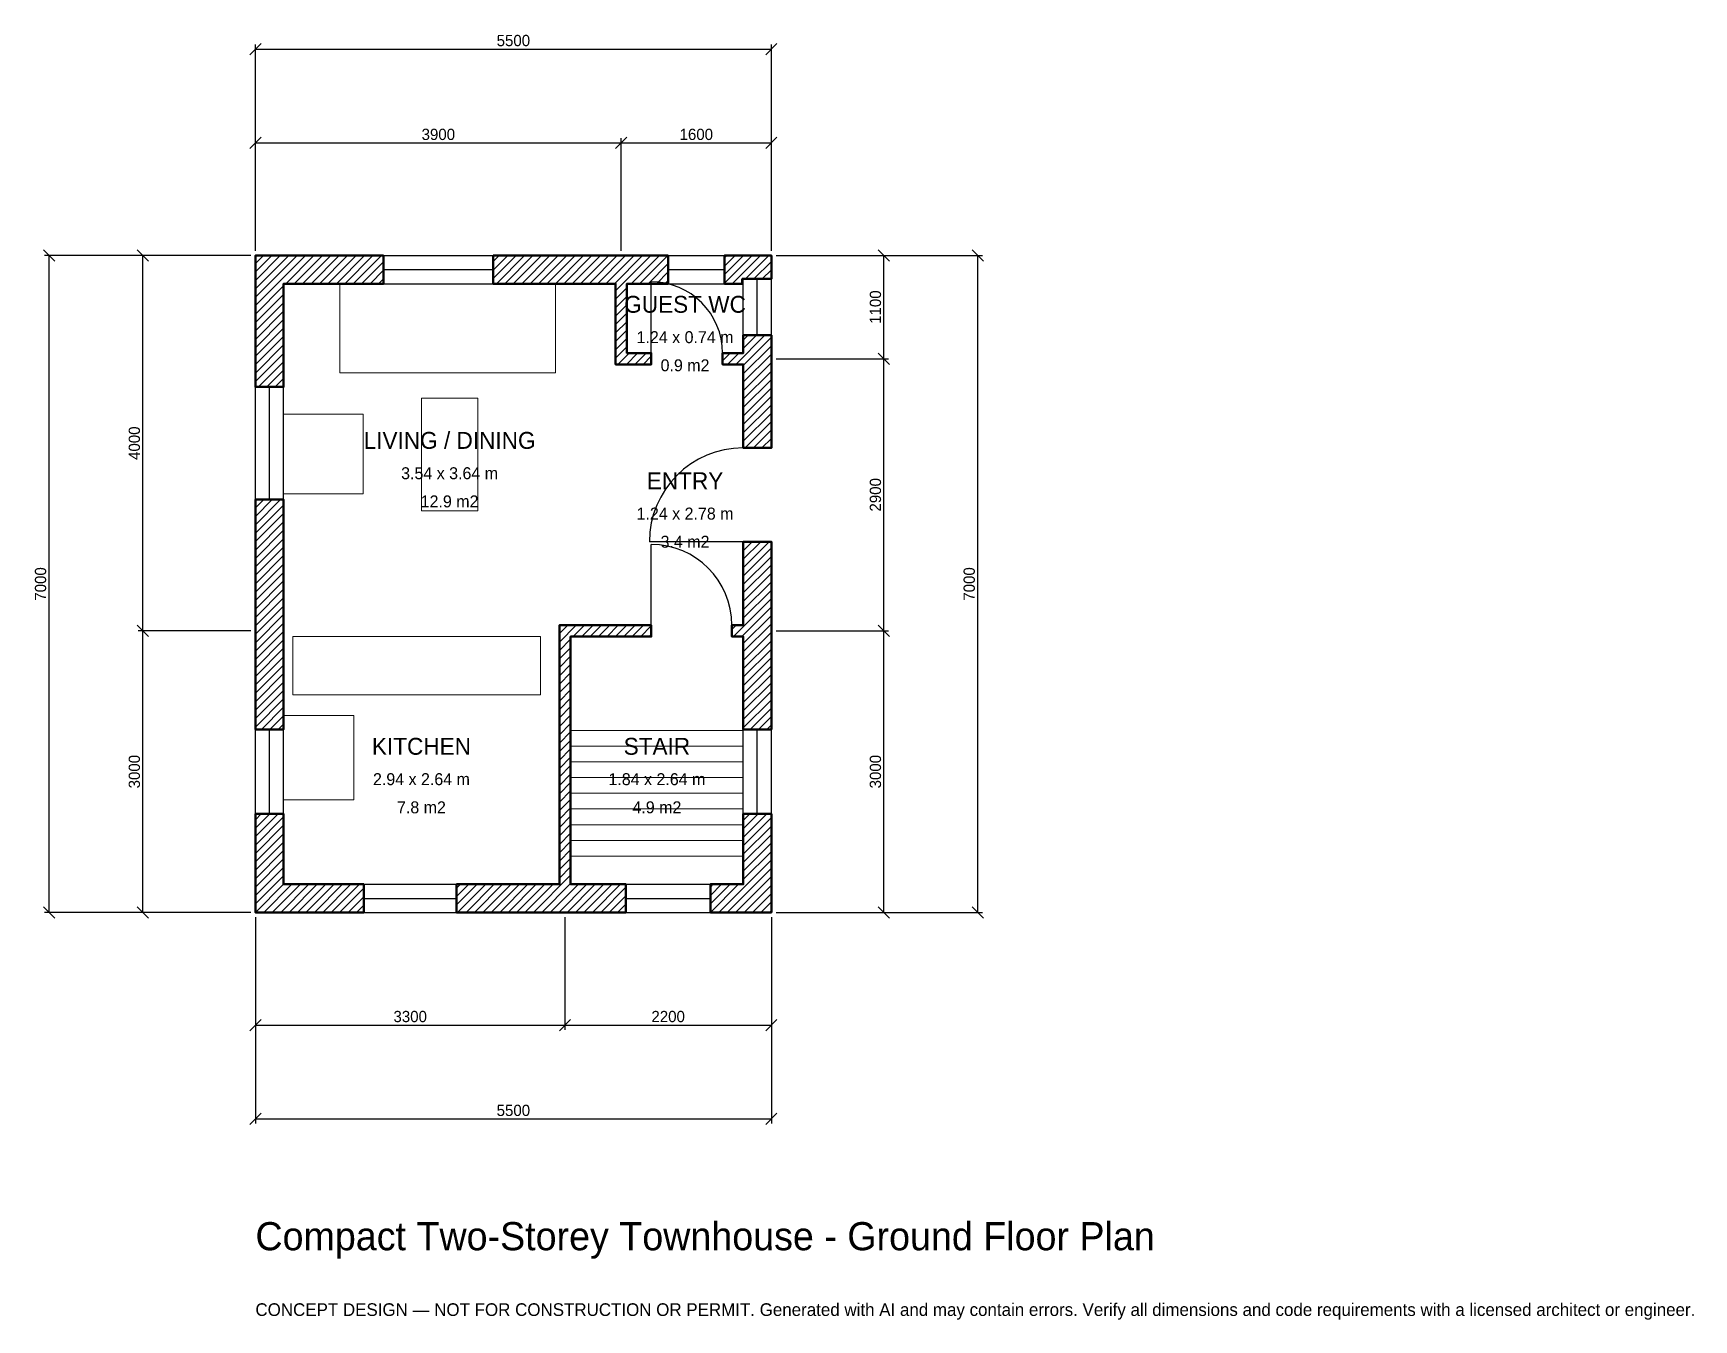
# Model space of a CAD drawing. Header units: millimetres. Extents: x -2369 to 15333, y -4341 to 9369.
import ezdxf
from ezdxf.enums import TextEntityAlignment as Align

# ---------------------------------------------------------------- set-up
doc = ezdxf.new("R2010")
doc.units = ezdxf.units.MM
for name, color, linetype, lineweight in [('A-ANNO-DIMS', 1, 'Continuous', 13), ('A-ANNO-TEXT', 7, 'Continuous', 18), ('A-AREA-IDEN', 7, 'Continuous', 18), ('A-DOOR', 2, 'Continuous', 25), ('A-FLOR-FIXT', 9, 'Continuous', 13), ('A-FLOR-STRS', 3, 'Continuous', 18), ('A-FURN', 9, 'Continuous', 13), ('A-GLAZ', 4, 'Continuous', 25), ('A-WALL', 7, 'Continuous', 50), ('A-WALL-PATT', 8, 'Continuous', 13)]:
    doc.layers.add(name, color=color, linetype=linetype, lineweight=lineweight)
doc.dimstyles.new('PLAN', dxfattribs={"dimtxt": 120, "dimasz": 80, "dimexe": 50, "dimexo": 50, "dimgap": 30, "dimtad": 1, "dimdec": 0, "dimtsz": 60, "dimcen": 2.5, "dimclrd": 1, "dimclre": 1, "dimazin": 3, "dimtfac": 1, "dimtmove": 0, "dimatfit": 3})

msp = doc.modelspace()

# ---------------------------------------------------------------- hatches: boundary and pattern name
at = {"layer": 'A-WALL-PATT'}
h = msp.add_hatch(dxfattribs=at)
h.set_pattern_fill('ANSI31', color=8, scale=20)
h.paths.add_polyline_path([(3240, -0.001), (3240, 0), (3150, 0), (2145, 0), (2145, 300), (3150, 300), (3240, 300), (3240, 2940), (3240, 3060), (3360, 3060), (3840, 3060), (3960, 3060), (4220, 3060), (4220, 2940), (3960, 2940), (3840, 2940), (3360, 2940), (3360, 300), (3450, 300), (3950, 300), (3950, 0), (3450, 0), (3360, 0), (3360, -0.001), (3240, -0.001)])
h.paths.add_polyline_path([(300, 0), (300, -0.001), (0, -0.001), (0, 0), (-0.001, 0), (-0.001, 0), (-0.001, 300), (0, 300), (0, 1050), (300, 1050), (300, 300), (1155, 300), (1155, 0), (300, 0)])
h.paths.add_polyline_path([(0, 2850), (0, 3150), (0, 4400), (300, 4400), (300, 3150), (300, 2850), (300, 1950), (0, 1950), (0, 2850)])
h.paths.add_polyline_path([(0, 6700), (-0.001, 6700), (-0.001, 7000), (0, 7000), (0, 7000.001), (300, 7000.001), (300, 7000), (1365, 7000), (1365, 6700), (300, 6700), (300, 5600), (0, 5600), (0, 6700)])
h.paths.add_polyline_path([(3750, 7000), (3840, 7000), (3840, 7000.001), (3960, 7000.001), (3960, 7000), (4050, 7000), (4400, 7000), (4400, 6700), (4050, 6700), (3960, 6700), (3960, 5960), (4220, 5960), (4220, 5840), (3960, 5840), (3840, 5840), (3840, 5960), (3840, 6700), (3750, 6700), (2535, 6700), (2535, 7000), (3750, 7000)])
h.paths.add_polyline_path([(5200, 7000), (5200, 7000.001), (5500, 7000.001), (5500, 7000), (5500.001, 7000), (5500.001, 6750), (5190, 6750), (5190, 6700), (5000, 6700), (5000, 7000), (5200, 7000)])
h.paths.add_polyline_path([(5500, 6050), (5500, 5960), (5500.001, 5960), (5500.001, 5840), (5500, 5840), (5500, 5750), (5500, 4950), (5200, 4950), (5200, 5750), (5200, 5840), (4980, 5840), (4980, 5960), (5200, 5960), (5200, 6050), (5200, 6150), (5500, 6150), (5500, 6050)])
h.paths.add_polyline_path([(5500, 3150), (5500, 3060), (5500.001, 3060), (5500.001, 2940), (5500, 2940), (5500, 2850), (5500, 1950), (5200, 1950), (5200, 2850), (5200, 2940), (5080, 2940), (5080, 3060), (5200, 3060), (5200, 3150), (5200, 3950), (5500, 3950), (5500, 3150)])
h.paths.add_polyline_path([(5500, 300), (5500.001, 300), (5500.001, 0), (5500.001, 0), (5500, 0), (5500, -0.001), (5200, -0.001), (5200, 0), (4850, 0), (4850, 300), (5200, 300), (5200, 1050), (5500, 1050), (5500, 300)])

# ---------------------------------------------------------------- linework, layer by layer
at = {"layer": 'A-DOOR'}
for p, q in [((4220, 5960), (4220, 6720)), ((5200, 3950), (4200, 3950)), ((4220, 3060), (4220, 3920))]:
    msp.add_line(p, q, dxfattribs=at)
for centre, radius, start, end in [((4220, 5960), 760, 0, 90), ((5200, 3950), 1000, 90, 180), ((4220, 3060), 860, 0, 90)]:
    msp.add_arc(centre, radius, start, end, dxfattribs=at)
at = {"layer": 'A-FLOR-FIXT'}
msp.add_lwpolyline([(400, 2320), (3040, 2320), (3040, 2940), (400, 2940)], close=True, dxfattribs=at)
at = {"layer": 'A-FLOR-STRS'}
for p, q in [((3360, 1940), (5200, 1940)), ((3360, 1772.5), (5200, 1772.5)), ((3360, 1605), (5200, 1605)), ((3360, 1437.5), (5200, 1437.5)), ((3360, 1270), (5200, 1270)), ((3360, 1102.5), (5200, 1102.5)), ((3360, 935), (5200, 935)), ((3360, 767.5), (5200, 767.5)), ((3360, 600), (5200, 600))]:
    msp.add_line(p, q, dxfattribs=at)
at = {"layer": 'A-FURN'}
for points in [[(900, 5750), (3200, 5750), (3200, 6700), (900, 6700)], [(1770, 4280), (2370, 4280), (2370, 5480), (1770, 5480)], [(300, 4460), (1150, 4460), (1150, 5310), (300, 5310)], [(300, 1200), (1050, 1200), (1050, 2100), (300, 2100)]]:
    msp.add_lwpolyline(points, close=True, dxfattribs=at)
at = {"layer": 'A-GLAZ'}
for p, q in [((1365, 7000), (2535, 7000)), ((4400, 7000), (5000, 7000)), ((1365, 6850), (2535, 6850)), ((4400, 6850), (5000, 6850)), ((5200, 6150), (5200, 6750)), ((5350, 6150), (5350, 6750)), ((5500, 6150), (5500, 6750)), ((1365, 6700), (2535, 6700)), ((4400, 6700), (5000, 6700)), ((0, 4400), (0, 5600)), ((150, 4400), (150, 5600)), ((300, 4400), (300, 5600)), ((0, 1050), (0, 1950)), ((150, 1050), (150, 1950)), ((300, 1050), (300, 1950)), ((5200, 1050), (5200, 1950)), ((5350, 1050), (5350, 1950)), ((5500, 1050), (5500, 1950)), ((1155, 300), (2145, 300)), ((3950, 300), (4850, 300)), ((1155, 150), (2145, 150)), ((1155, 0), (2145, 0)), ((3950, 150), (4850, 150)), ((3950, 0), (4850, 0))]:
    msp.add_line(p, q, dxfattribs=at)
at = {"layer": 'A-WALL'}
for points in [[(0, 6700), (-0.001, 6700), (-0.001, 7000), (0, 7000), (0, 7000.001), (300, 7000.001), (300, 7000), (1365, 7000), (1365, 6700), (300, 6700), (300, 5600), (0, 5600), (0, 6700)], [(3750, 7000), (3840, 7000), (3840, 7000.001), (3960, 7000.001), (3960, 7000), (4050, 7000), (4400, 7000), (4400, 6700), (4050, 6700), (3960, 6700), (3960, 5960), (4220, 5960), (4220, 5840), (3960, 5840), (3840, 5840), (3840, 5960), (3840, 6700), (3750, 6700), (2535, 6700), (2535, 7000), (3750, 7000)], [(5200, 7000), (5200, 7000.001), (5500, 7000.001), (5500, 7000), (5500.001, 7000), (5500.001, 6750), (5190, 6750), (5190, 6700), (5000, 6700), (5000, 7000), (5200, 7000)], [(5500, 6050), (5500, 5960), (5500.001, 5960), (5500.001, 5840), (5500, 5840), (5500, 5750), (5500, 4950), (5200, 4950), (5200, 5750), (5200, 5840), (4980, 5840), (4980, 5960), (5200, 5960), (5200, 6050), (5200, 6150), (5500, 6150), (5500, 6050)], [(0, 2850), (0, 3150), (0, 4400), (300, 4400), (300, 3150), (300, 2850), (300, 1950), (0, 1950), (0, 2850)], [(5500, 3150), (5500, 3060), (5500.001, 3060), (5500.001, 2940), (5500, 2940), (5500, 2850), (5500, 1950), (5200, 1950), (5200, 2850), (5200, 2940), (5080, 2940), (5080, 3060), (5200, 3060), (5200, 3150), (5200, 3950), (5500, 3950), (5500, 3150)], [(3240, -0.001), (3240, 0), (3150, 0), (2145, 0), (2145, 300), (3150, 300), (3240, 300), (3240, 2940), (3240, 3060), (3360, 3060), (3840, 3060), (3960, 3060), (4220, 3060), (4220, 2940), (3960, 2940), (3840, 2940), (3360, 2940), (3360, 300), (3450, 300), (3950, 300), (3950, 0), (3450, 0), (3360, 0), (3360, -0.001), (3240, -0.001)], [(300, 0), (300, -0.001), (0, -0.001), (0, 0), (-0.001, 0), (-0.001, 0), (-0.001, 300), (0, 300), (0, 1050), (300, 1050), (300, 300), (1155, 300), (1155, 0), (300, 0)], [(5500, 300), (5500.001, 300), (5500.001, 0), (5500.001, 0), (5500, 0), (5500, -0.001), (5200, -0.001), (5200, 0), (4850, 0), (4850, 300), (5200, 300), (5200, 1050), (5500, 1050), (5500, 300)]]:
    msp.add_lwpolyline(points, close=True, dxfattribs=at)

# ---------------------------------------------------------------- texts
at = {"layer": 'A-ANNO-TEXT'}
for s, height, p in [('Compact Two-Storey Townhouse - Ground Floor Plan', 300, (0, -3600)), ('CONCEPT DESIGN — NOT FOR CONSTRUCTION OR PERMIT. Generated with AI and may contain errors. Verify all dimensions and code requirements with a licensed architect or engineer.', 135, (0, -4300))]:
    msp.add_text(s, height=height, dxfattribs=at).set_placement(p)
at = {"layer": 'A-AREA-IDEN'}
for s, height, p in [('GUEST WC', 180, (4580, 6480)), ('1.24 x 0.74 m', 127.5, (4580, 6130)), ('0.9 m2', 127.5, (4580, 5830)), ('LIVING / DINING', 180, (2070, 5030)), ('3.54 x 3.64 m', 127.5, (2070, 4680)), ('ENTRY', 180, (4580, 4600)), ('12.9 m2', 127.5, (2070, 4380)), ('1.24 x 2.78 m', 127.5, (4580, 4250)), ('3.4 m2', 127.5, (4580, 3950)), ('KITCHEN', 180, (1770, 1770)), ('STAIR', 180, (4280, 1770)), ('2.94 x 2.64 m', 127.5, (1770, 1420)), ('1.84 x 2.64 m', 127.5, (4280, 1420)), ('7.8 m2', 127.5, (1770, 1120)), ('4.9 m2', 127.5, (4280, 1120))]:
    msp.add_text(s, height=height, dxfattribs=at).set_placement(p, align=Align.MIDDLE_CENTER)

# ---------------------------------------------------------------- dimensions: what is measured, and where the dimension line sits
at = {"layer": 'A-ANNO-DIMS'}
for base, p1, p2, text in [((0, 9200), (0, 7000), (5500, 7000), '5500'), ((0, 8200), (0, 7000), (3900, 7000), '3900'), ((3900, 8200), (3900, 7000), (5500, 7000), '1600'), ((0, -1200), (0, 0), (3300, 0), '3300'), ((0, -2200), (0, 0), (5500, 0), '5500'), ((3300, -1200), (3300, 0), (5500, 0), '2200')]:
    msp.add_linear_dim(base=base, p1=p1, p2=p2, text=text, dimstyle='PLAN', dxfattribs=at).render()
for base, p1, p2, text in [((-2200, 0), (0, 0), (0, 7000), '7000'), ((-1200, 3000), (0, 3000), (0, 7000), '4000'), ((6700, 5900), (5500, 5900), (5500, 7000), '1100'), ((7700, 0), (5500, 0), (5500, 7000), '7000'), ((6700, 3000), (5500, 3000), (5500, 5900), '2900'), ((-1200, 0), (0, 0), (0, 3000), '3000'), ((6700, 0), (5500, 0), (5500, 3000), '3000')]:
    msp.add_linear_dim(base=base, p1=p1, p2=p2, angle=90, text=text, dimstyle='PLAN', dxfattribs=at).render()

doc.saveas('drawing.dxf')
